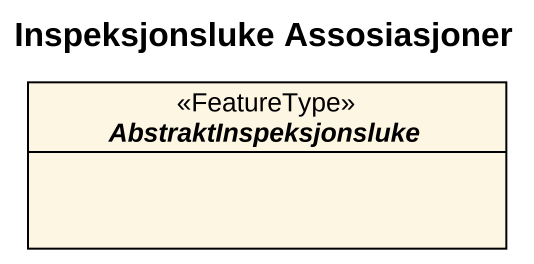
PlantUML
@startuml
title Inspeksjonsluke Assosiasjoner
hide circle
hide empty members
abstract class AbstraktInspeksjonsluke <<FeatureType>>
@enduml
